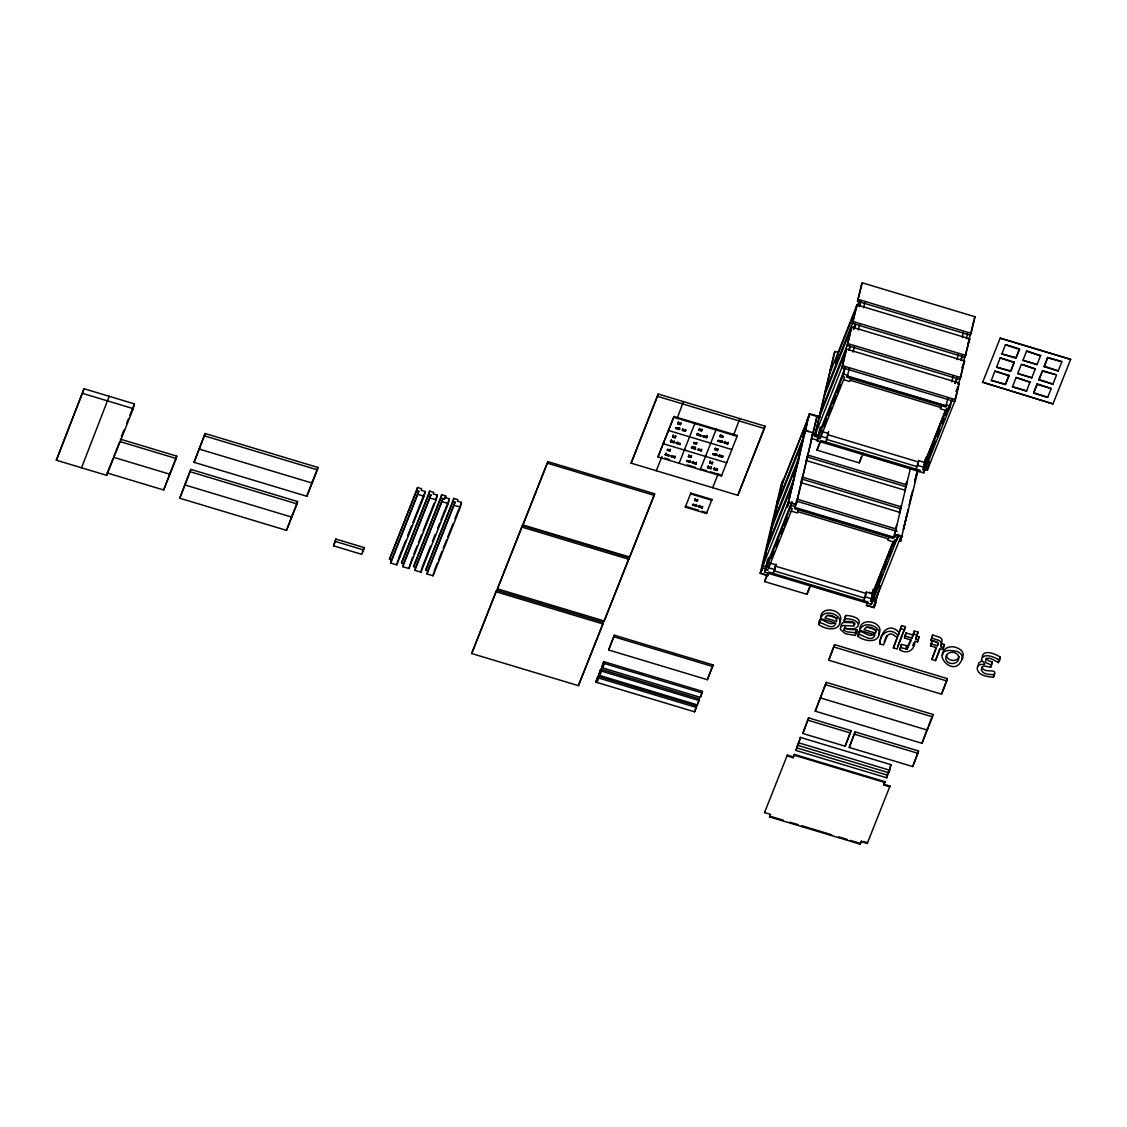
<?xml version="1.0" encoding="UTF-8"?>
<svg xmlns="http://www.w3.org/2000/svg" width="1127" height="1127" viewBox="0 0 1127 1127"><rect width="100%" height="100%" fill="white"/><g stroke="black" fill="none" stroke-linecap="round" stroke-linejoin="round"><path stroke-width="1.5" d="M942.637 655.097C942.228 647.137 952.16 644.926 957.922 648.279A9.157 5.846 13.3 0 1 962.233 651.575L963.36 654.477L962.021 659.267M841.108 626.218L841.221 624.372L843.405 622.329L854.449 622.837L853.702 625.992L842.658 625.499L840.474 627.528L840.362 629.373L845.335 633.712L855.111 635.445C861.817 625.626 848.166 632.599 844.785 626.88L844.038 630.035L846.166 631.712L856.14 632.853M844.038 630.035L844.588 628.317C861.366 632.43 864.071 618.962 844.912 618.667C841.587 624.259 853.435 618.793 854.984 623.992L853.702 625.992M982.152 656.844C983.772 648.743 995.662 654.097 1000.029 656.971C1000.128 668.875 992.295 655.294 986.336 658.858L985.322 661.366L986.181 662.704L991.478 665.184L992.225 662.028L988.604 660.704L986.069 658.21M56.35 460.21L84.06 388.73L134.395 403.889L133.282 408.636L106.699 475.369L56.35 460.21L84.06 388.73M109.22 396.31L81.524 467.79M106.699 475.369L107.445 472.213M107.248 473.002L163.64 489.977L176.742 456.125L120.35 439.15M170.473 471.875L169.909 474.242L113.531 457.266L119.8 441.516L176.178 458.506L176.742 456.125M179.756 498.219L190.857 469.41L297.584 501.543L297.021 503.91L286.497 530.352L179.756 498.219L190.857 469.41M185.589 482.624L185.025 484.99L291.766 517.124L292.316 514.757M194.055 462.324L205.156 433.515L317.927 467.466L317.363 469.832L306.826 496.274L194.055 462.324L205.156 433.515M199.888 446.729L199.324 449.11L312.094 483.06L312.658 480.694M286.497 530.352L297.584 501.543M306.826 496.274L317.927 467.466M333.592 545.848L335.916 539.072L364.106 547.567L363.542 549.934L361.795 554.343L333.592 545.848L335.916 539.072M389.477 559.288L417.553 487.498L421.583 488.709L421.216 490.287L425.245 491.499L424.118 496.246L396.789 564.881L390.745 563.049L391.492 559.894L418.821 491.259L416.807 490.654L389.477 559.288L391.492 559.894M396.789 564.881L397.901 560.133M416.807 490.654L417.553 487.498M401.55 562.922L429.641 491.133L433.67 492.344L433.289 493.922L437.318 495.147L436.205 499.881L408.862 568.515L402.818 566.698L403.565 563.528L430.908 494.908L428.894 494.288L401.55 562.922L403.565 563.528M390.745 563.049L418.821 491.259M408.862 568.515L412.581 557.245M428.894 494.288L429.641 491.133M413.637 566.571L441.728 494.781L445.757 495.993L445.376 497.57L449.405 498.782L448.278 503.515L420.949 572.15L414.905 570.332L415.652 567.177L442.996 498.543L440.981 497.937L413.637 566.571L415.652 567.177M402.818 566.698L430.908 494.908M420.949 572.15L421.695 568.994M440.981 497.937L441.728 494.781M425.724 570.206L453.801 498.416L457.83 499.627L457.463 501.205L461.492 502.417L460.365 507.15L433.036 575.784L426.992 573.967L427.739 570.811L455.069 502.177L453.054 501.571L425.724 570.206L427.739 570.811M414.905 570.332L442.996 498.543M433.036 575.784L433.782 572.629M453.054 501.571L453.801 498.416M426.992 573.967L455.069 502.177M471.692 653.533L496.641 590.252L603.382 622.386L603.001 623.964L578.419 685.667L471.692 653.533L496.641 590.252M497.458 588.843L522.421 525.548L629.148 557.682L628.767 559.26L604.199 620.977L497.458 588.843L522.421 525.548M522.914 524.928L547.877 461.647L654.604 493.781L654.223 495.359L629.655 557.062L522.914 524.928L547.877 461.647M578.419 685.667L603.382 622.386M631.12 463.155L658.267 394.041L764.994 426.175L764.43 428.542L737.847 495.288L631.12 463.155L658.267 394.041M604.199 620.977L629.148 557.682M595.887 682.117L598.014 676.13L696.683 705.84L696.317 707.418L694.556 711.827L595.887 682.117L598.014 676.13M598.648 675.186L600.776 669.199L699.444 698.909L699.078 700.487L697.317 704.896L598.648 675.186L600.776 669.199M601.649 667.635L603.776 661.648L702.459 691.358L702.079 692.936L700.332 697.345L601.649 667.635L603.776 661.648M602.959 667.438L604.734 662.915L603.565 662.563M629.655 557.062L654.604 493.781M608.679 649.997L614.314 635.191L712.997 664.902L712.616 666.48L707.347 679.708L608.679 649.997L614.314 635.191M657.971 456.928L673.96 416.469L737.396 435.557L737.213 436.346L673.777 417.258L657.971 456.928L721.407 476.017L737.396 435.557M663.423 442.911L663.24 443.7L726.676 462.803L726.859 462.014M668.691 429.683L668.508 430.472L731.944 449.574L732.127 448.785M673.777 417.258L673.96 416.469M665.437 455.04L666.001 453.265L665.437 455.04L668.508 455.97L668.903 454.984L665.818 454.054M667.297 450.335L667.494 449.546L670.001 450.307L670.438 449.208L669.818 451.096L667.297 450.335L667.747 449.236L670.255 449.997M670.692 441.812L671.269 440.051L670.692 441.812L673.777 442.742L674.355 440.967L674.171 441.756L671.086 440.84M672.565 437.121L673.199 435.219L672.565 437.121L675.087 437.868L675.707 435.98L675.087 437.868M668.508 455.97L668.705 455.181L665.62 454.251M669.818 451.096L670.001 450.307M675.961 428.584L676.144 427.795L679.229 428.725L679.046 429.514L675.961 428.584L676.355 427.612L679.44 428.542L679.623 427.753L679.046 429.514M677.834 423.893L678.468 422.005L677.834 423.893L680.356 424.654L680.793 423.541L678.271 422.794M673.777 442.742L673.96 441.953L670.889 441.023M683.441 401.621L677.045 418.638M671.706 456.886L671.889 456.097L674.834 456.984L674.65 457.773L671.706 456.886L672.072 455.942L675.031 456.829L675.214 456.041L674.65 457.773M680.356 424.654L680.976 422.752M676.975 443.658L677.158 442.869L680.102 443.756L679.919 444.545L676.975 443.658L677.524 441.925M685.188 431.331L685.751 429.598L685.554 430.387L682.61 429.5L682.793 428.711L682.229 430.444L685.188 431.331L685.371 430.542L682.427 429.655M679.299 462.493L679.116 463.282L695.105 422.836M684.385 450.067L684.568 449.279M688.442 456.703L688.639 455.914L691.147 456.674L690.964 457.463L688.442 456.703L689.076 454.815L688.893 455.604L691.4 456.365M691.837 448.18L692.034 447.391L695.105 448.321L695.5 447.334L692.415 446.405L691.837 448.18L694.922 449.11L695.5 447.334M693.711 443.474L693.894 442.686L696.416 443.446L696.232 444.235L693.711 443.474L694.147 442.376L696.669 443.136L696.852 442.347L696.232 444.235M689.654 462.338L690.231 460.563L689.654 462.338L686.568 461.408L686.963 460.422L690.048 461.352M697.106 434.952L697.289 434.163L700.374 435.092L700.191 435.881L697.106 434.952L697.683 433.191L697.5 433.98L700.585 434.909L700.191 435.881M698.979 430.26L699.163 429.472L701.684 430.232L701.501 431.021L698.979 430.26L699.599 428.373M694.922 449.11L695.105 448.321M692.851 463.253L693.415 461.521L692.851 463.253L695.796 464.141L696.359 462.408L695.796 464.141M698.106 450.025L698.303 449.236L701.248 450.124L701.628 449.18L701.064 450.913L698.106 450.025L698.486 449.081L701.431 449.969M685.343 507.122L690.795 493.105L711.94 499.472L706.488 513.489L685.343 507.122L685.526 506.333L698.543 510.249M703.375 436.811L703.572 436.022L706.516 436.91L706.897 435.952L706.333 437.699L703.375 436.811L703.755 435.867L706.699 436.755M690.795 493.105L690.612 493.894L711.757 500.261L711.94 499.472M701.064 450.913L701.248 450.124M706.333 437.699L706.516 436.91M707.249 435.783L706.883 437.361L696.655 434.275M700.445 468.86L700.261 469.649L716.251 429.19M692.795 505.234L692.978 504.445L696.063 505.375L696.458 504.389L695.88 506.164L692.795 505.234L693.19 504.248L696.275 505.178M695.105 499.43L695.289 498.641L694.852 499.74L697.374 500.501L697.19 501.29L694.669 500.529L695.105 499.43L697.627 500.191M705.53 456.435L705.713 455.646M695.88 506.164L696.063 505.375M707.714 467.775L708.291 466L707.714 467.775L710.799 468.691L711.376 466.93L710.799 468.691M699.064 507.08L699.628 505.347L699.261 506.291L702.206 507.178L702.572 506.234L702.022 507.967L699.064 507.08L699.444 506.136L702.389 507.023L702.022 507.967M709.587 463.07L710.221 461.182L709.587 463.07L712.109 463.831L712.729 461.929L712.546 462.732L710.024 461.971M712.982 454.547L713.18 453.758L716.251 454.688L716.645 453.702L716.068 455.477L712.982 454.547L713.377 453.561L716.462 454.491M715.293 448.743L715.49 447.954L715.039 449.053L717.561 449.814L717.378 450.603L714.856 449.842L715.293 448.743L717.814 449.504M712.109 463.831L712.292 463.042L709.785 462.281M718.251 441.319L718.434 440.53L721.519 441.46L721.914 440.488L721.336 442.249L718.251 441.319L718.646 440.347L721.731 441.277M720.125 436.628L720.745 434.726L720.125 436.628L722.646 437.375L723.083 436.276L720.562 435.515M716.068 455.477L716.251 454.688M713.997 469.621L714.56 467.888L713.997 469.621L716.941 470.508L717.321 469.565L714.363 468.677M721.336 442.249L721.519 441.46M722.646 437.375L722.83 436.586L720.308 435.839M719.251 456.393L719.815 454.66L719.449 455.604L722.393 456.491L722.773 455.547L722.576 456.336L722.21 457.28L719.251 456.393L719.632 455.449L722.576 456.336M706.488 513.489L706.671 512.7L701.797 511.221M716.941 470.508L717.505 468.776M724.52 443.165L725.084 441.432L724.717 442.376L727.662 443.263L728.028 442.319L727.478 444.052L724.52 443.165L724.9 442.221L727.845 443.108L727.478 444.052M722.21 457.28L722.393 456.491M721.407 476.017L721.59 475.228L710.207 471.804M739.819 418.596L733.423 435.614M737.847 495.288L764.994 426.175M694.556 711.827L696.683 705.84M697.317 704.896L697.698 703.318M700.332 697.345L702.459 691.358M707.347 679.708L712.997 664.902M760.162 573.375L781.053 484.962L782.955 480.187L760.894 573.178L767.797 575.672L760.162 573.375L762.641 568.783M760.894 573.178L782.955 480.187M763.345 564.106L768.177 543.665L794.112 478.552M768.952 540.354L778.63 499.458M779.011 497.796L782.547 482.877M898.782 534.226L871.396 604.34L764.669 572.206L767.543 560.049M768.487 557.738L765.67 569.684L767.684 570.29L792.253 508.587L790.238 507.981L791.45 502.853M769.882 562.711L768.684 567.769L774.728 569.6L776.038 564.063M767.797 575.672L768.6 572.248M796.028 504.783L817.075 416.004L796.169 504.417L788.985 502.656L787.224 507.065L807.538 418.483L809.44 413.708L820.09 416.821M787.224 507.065L790.464 493.387M791.267 489.963L794.901 474.566M795.718 471.156L800.564 450.631M801.382 447.208L803.621 435.05L805.523 430.275L813.004 432.951M804.593 433.571L807.341 421.963M786.632 506.896L788.534 502.121L809.44 413.708M796.704 500.627L795.084 507.46L893.767 537.17L896.585 525.21M800.748 483.553L801.663 479.679M806.397 459.647L807.242 456.055M811.229 439.178L812.454 434.036M818.78 437.487L814.553 436.219L834.149 353.329L834.896 351.441L838.263 352.455M834.896 351.441L815.3 434.332L818.329 435.233L844.912 368.487M951.935 399.409L950.329 406.157L923.746 472.903L817.019 440.756L820.287 426.95M835.361 363.148L838.361 352.202L836.586 359.682M820.442 427.992L818.019 438.248L820.033 438.854L844.616 377.136L842.602 376.531L844.616 367.994M821.837 432.951L821.034 436.332L827.077 438.149L828.669 431.402M822.344 430.81L822.161 431.599L828.204 433.416M845.813 351.004L841.883 367.585L954.668 401.536L958.189 386.617M851.026 328.901L847.11 345.482L959.88 379.433L963.81 362.852M856.252 306.798L852.336 323.379L965.106 357.329L969.037 340.748M973.869 320.307L970.333 335.226L857.562 301.275L861.479 284.694L862.24 282.807L975.01 316.757L971.094 333.338L968.389 340.1M814.553 436.219L842.644 365.697L846.56 349.116L959.331 383.067L955.414 399.648L927.324 470.17L923.985 469.17M819.78 414.116L847.87 343.594L851.787 327.013L964.557 360.964L960.641 377.545L957.936 384.321M825.006 392.013L853.097 321.491L857.013 304.91L969.783 338.861L963.81 360.584M857.562 301.275L862.24 282.807M853.773 329.295L854.717 325.309M859.154 306.516L860.366 301.402M817.019 440.756L843.602 374.023L845.194 367.275M849.18 350.398L850.378 345.341M854.379 328.464L855.562 323.407M859.563 306.53L860.746 301.472M849.223 368.487L847.448 376.024L946.116 405.734L947.906 398.183M853.097 352.117L854.407 346.553M858.337 329.915L859.591 324.618M863.578 307.741L864.803 302.585M890.006 786.04L889.823 786.829L883.779 785.012L883.962 784.223L890.006 786.04L867.255 843.503L861.211 841.672L860.211 844.193L769.586 816.92L770.586 814.398L764.543 812.581L764.74 811.792M769.586 816.92L769.769 816.131M794.352 754.414L793.352 756.935L787.308 755.118L787.125 755.907L793.154 757.724L794.352 754.414L884.977 781.701L883.779 785.012M818.751 624.485C819.85 618.314 832.106 633.092 835.854 623.161L820.639 618.582C823.203 609.2 838.474 612.792 840.164 620.907C839.826 632.134 824.851 629.528 818.751 624.485C818.751 612.285 827.979 627.584 834.332 622.625M819.752 621.963L820.498 618.808M820.639 618.582C819.935 603.734 846.645 610.285 839.601 622.513M819.963 622.034L820.71 618.878M793.154 757.724L793.352 756.935M796.042 750.483L798.17 743.228L796.042 750.483L886.667 777.771L888.414 772.094M798.057 745.44L800.353 737.396L890.978 764.684L889.682 770.206L888.668 772.728L798.057 745.44L800.353 737.396M802.818 733.48L808.637 717.885L850.927 730.62L850.378 732.987L845.109 746.215L802.818 733.48L808.637 717.885M815.23 711.165L826.316 682.342L933.057 714.476L932.494 716.842L921.956 743.299L815.23 711.165L826.316 682.342M828.754 660.225L834.572 644.644L947.342 678.595L946.793 680.962L941.524 694.176L828.754 660.225L834.572 644.644M821.062 695.57L820.498 697.937L927.225 730.071L927.789 727.704L921.956 743.299M843.926 621.132L845.659 615.511C850.195 615.37 862.366 617.751 858.577 624.386M844.912 618.667L845.659 615.511M855.111 635.445L856.886 629.697M855.942 632.796L856.689 629.641M865.649 593.873L865.466 594.662L866.466 592.14L872.509 593.957L893.147 542.143M863.846 600.649L866.536 591.816M857.901 636.276C858.999 630.106 871.256 644.883 875.017 634.938L859.802 630.359C862.366 620.991 877.637 624.583 879.328 632.684C878.975 643.926 864.015 641.305 857.901 636.276C857.844 623.752 868.283 640.446 874.439 633.754M858.901 633.754L859.647 630.599M859.126 633.825L859.873 630.669M859.802 630.359C859.084 615.525 885.808 622.076 878.75 634.304M880.046 585.801L874.101 607.678L866.466 605.382L867.424 601.593M871.58 596.155L873.214 589.266M873.383 590.266L871.382 598.691L865.353 596.873M871.396 604.34L872.199 600.959M873.608 596.69L872.397 601.818L870.382 601.212L894.965 539.509L896.979 540.115L898.191 534.987M866.466 605.382L873.664 607.143L875.749 598.296M876.51 596.408L875.721 599.719L872.383 598.719M874.101 607.678L877.848 592.464M900.121 509.404L900.938 505.981M905.784 485.483L906.587 482.074M899.416 513.264L901.135 506.009M904.671 491.062L906.714 482.384M918.251 469.72L900.586 541.199L901.755 536.621L894.711 534.494L910.616 467.423M845.109 746.215L850.927 730.62M849.251 747.469L855.083 731.874L918.519 750.976L917.956 753.343L912.687 766.557L849.251 747.469L855.083 731.874M917.815 463.211L917.998 462.422M916.195 469.212L918.899 460.365M899.994 541.016L901.206 535.888M900.586 541.199L901.389 537.776M903.417 529.225L907.052 513.827M909.08 505.276L911.504 495.021M914.73 481.328L917.167 471.072M903.445 529.436L908.221 509.249M910.25 500.698L912.673 490.428M914.687 481.877L917.519 469.903M879.807 643.813C880.074 632.05 889.499 621.879 898.98 632.529L898.233 635.684C890.724 626.823 880.074 632.332 879.807 643.813L883.498 644.926L887.456 635.389L890.105 633.853L892.415 634.262L897.444 637.643L893.359 647.884L897.064 648.997L905.432 626.725L901.727 625.612L898.98 632.529M923.943 464.704L925.168 459.52M926.14 457.125L923.746 467.254L917.702 465.437M923.746 472.903L924.943 467.832M925.563 466.958L924.76 470.382L922.745 469.776L947.314 408.059L949.328 408.664L950.54 403.551M927.324 470.17L928.507 465.197M929.648 461.647L928.07 468.283L924.732 467.268M951.766 381.814L953.09 376.263M957.02 359.626L958.274 354.329M962.261 337.452L963.486 332.296M955.316 383.363L956.119 379.982M955.921 382.532L957.119 377.475M961.106 360.598L962.303 355.54M966.29 338.663L967.487 333.606M893.359 647.884L897.613 635.952M898.233 635.684L901.727 625.612M918.251 640.009L915.758 639.248L916.505 636.093L918.998 636.854L918.251 640.009L917.491 641.925L914.997 641.178C914.913 650.068 906.925 654.928 899.839 649.701L901.417 644.461L907.869 645.94L910.743 640.164M899.839 649.701L901.417 644.461M900.67 647.631L907.122 649.096L911.292 640.066L904.502 638.009L906.009 632.937L912.814 634.98L914.377 631.035L918.082 632.148L915.758 639.248M904.502 638.009L906.009 632.937M905.784 649.42L906.531 646.264M860.211 844.193L861.394 840.883M907.122 649.096L907.869 645.94M905.263 636.093L912.067 638.136L912.814 634.98M912.067 638.136L914.377 631.035M867.255 843.503L867.438 842.714L862.902 841.348M917.491 641.925L918.998 636.854M886.667 777.771L887.977 772.234M888.668 772.728L889.414 769.572M982.505 382.687L1000.17 338.156L1070.65 359.372L1052.984 403.903L982.617 382.222M1000.17 338.156L1070.65 359.372M991.309 380.405L1005.509 384.18L1009.017 375.376L994.93 371.121L991.309 380.405L1005.397 384.645L1009.017 375.376M943.496 647.602L942.736 649.518L940.228 648.772L935.523 660.591L931.832 659.478L936.537 647.659L930.536 645.856L931.311 643.94L937.425 645.771L937.932 643.785L936.424 641.742L931.099 640.305L931.846 637.149L932.691 635.036L939.594 637.234A6.255 4.001 13.3 0 1 942.073 639.868L941.003 646.856L943.496 647.602L944.243 644.447L941.749 643.7M931.099 640.305L932.691 635.036M994.93 371.121L1008.919 375.826M930.536 645.856L932.057 640.784L938.171 642.615L937.425 645.771M931.311 643.94L932.057 640.784M996.578 367.177L1010.778 370.966L1014.286 362.147L1000.198 357.907L996.578 367.177L1010.665 371.431L1014.286 362.147M1000.198 357.907L1014.187 362.612M1001.833 353.963L1016.047 357.738L1019.555 348.919L1015.934 358.203L1001.833 353.963L1005.453 344.679L1017.991 348.454M1005.453 344.679L1019.442 349.384M931.832 659.478L936.114 647.447M935.523 660.591L939.805 648.56M912.687 766.557L918.519 750.976M942.736 649.518L944.243 644.447M1012.455 386.772L1026.542 391.013L1012.455 386.772L1016.075 377.489L1030.064 382.194L1016.075 377.489M941.524 694.176L947.342 678.595M1017.723 373.544L1031.811 377.784L1017.723 373.544L1021.344 364.275L1035.319 368.98L1022.907 364.739M1022.978 360.33L1037.079 364.57L1022.978 360.33L1026.598 351.046L1040.587 355.752L1026.598 351.046M1033.6 393.14L1037.22 383.856L1051.209 388.561L1047.687 397.38L1033.6 393.14L1037.22 383.856M1038.869 379.912L1042.376 371.093L1056.577 374.882L1052.956 384.152L1038.869 379.912L1042.489 370.642L1055.013 374.403M1044.123 366.684L1047.744 357.414L1044.123 366.684L1058.225 370.938L1061.845 361.654L1049.322 357.879M1047.687 397.38L1033.698 392.675M1052.956 384.152L1038.967 379.447M1058.225 370.938L1044.236 366.233M1061.845 361.654L1047.645 357.879M982.04 666.775C983.012 674.242 997.48 667.522 994.437 674.58C990.055 674.51 983.237 674.932 981.293 669.931L982.645 666.663L984.336 666.043L990.675 667.226L992.225 662.028M1052.984 403.903L984.294 382.729M999.283 660.126C994.916 657.252 983.026 651.913 981.406 659.999C990.577 668.931 978.137 660.154 977.165 668.367C977.898 675.749 987.618 676.778 993.394 677.172L994.141 674.016M998.015 662.648L998.761 659.492M998.254 662.718L1000.029 656.971M810.961 584.786L806.89 594.309L764.599 581.574L766.599 575.827M863.31 453.35L859.239 462.873L816.948 450.138L820.315 441.206M806.89 594.309L810.257 585.378M859.239 462.873L861.253 457.111M121.434 436.445L124.026 429.936M126.618 423.428L128.563 418.54M129.859 415.285L134.395 403.889M107.882 471.438L112.897 458.844M163.64 489.977L176.178 458.506M362.345 551.976L364.106 547.567M398.549 558.499L405.706 540.523M407.664 535.621L411.566 525.816M412.876 522.548L425.245 491.499M413.891 553.977L417.145 545.806M418.441 542.538L421.695 534.367M423.005 531.099L434.064 503.318M435.374 500.05L437.318 495.147M444.447 499.261L445.757 495.993M422.062 567.416L430.528 546.172M432.486 541.27L435.078 534.733M437.685 528.197L439.643 523.294M440.939 520.026L448.757 500.416M434.149 571.051L437.403 562.88M438.713 559.612L441.967 551.441M443.263 548.173L446.517 540.002M447.813 536.734L453.026 523.661M454.984 518.758L458.886 508.953M460.182 505.685L461.492 502.417M656.294 470.734L661.929 456.562M679.919 444.545L680.285 443.601L677.341 442.714M690.964 457.463L691.584 455.576M701.501 431.021L702.121 429.119L701.938 429.908L699.416 429.162M697.19 501.29L697.81 499.402M717.378 450.603L717.998 448.715M712.673 487.709L718.322 473.537M781.899 484.314L809.989 413.792L781.786 484.765M777.137 501.543L779.63 496.937M777.869 501.346L803.917 435.966M830.233 369.91L830.979 368.008M698.275 701.853L699.444 698.909M777.32 504.981L803.255 439.868M829.669 373.544L857.013 304.91M838.446 352.934L859.14 300.979M773.404 521.562L798.691 458.069M772.094 527.084L798.677 460.337M824.443 395.647L851.787 327.013M853.421 329.169L855.365 324.28M766.867 549.187L792.802 484.075M819.216 417.751L846.56 349.116M848.842 349.638L850.138 346.383M788.238 502.276L762.19 567.656L766.43 568.938M765.966 566.684L791.901 501.557M764.669 572.206L791.253 505.459L795.282 506.671L794.591 508.728L893.26 538.424L893.95 536.382L897.98 537.593M771.741 558.175L774.319 551.709M776.249 546.849L778.827 540.368M781.405 533.888L783.35 529.042M784.631 525.802L787.858 517.702M824.091 426.739L827.317 418.638M828.613 415.398L831.839 407.312M833.121 404.072L836.347 395.971M837.643 392.731L840.855 384.645M768.684 573.418L769.192 572.164L867.875 601.86L867.367 603.128M821.048 441.981L821.541 440.713L920.224 470.424L919.717 471.678M773.221 573.375L774.728 569.6M798.804 509.15L797.296 512.926L791.253 511.109M825.57 441.925L827.077 438.149M851.153 377.7L849.645 381.475L843.616 379.658M764.543 812.581L787.308 755.118M974.263 318.645L975.01 316.757M917.505 463.69L918.815 460.704L924.858 462.521L946.145 409.087M960.796 359.668L962.092 356.414M916.674 472.185L917.434 470.297M967.741 344.003L969.783 338.861M894.711 534.494L902.488 536.424M954.921 383.405L956.865 378.517M961.866 367.74L964.557 360.964M893.331 541.354L872.692 593.168L869.678 592.267M925.056 461.732L945.68 409.918M872.707 598.817L882.427 574.39M884.371 569.515L886.963 562.993M889.555 556.484L891.499 551.61M894.105 545.088L896.05 540.213M925.704 465.747L935.424 441.319M937.382 436.445L939.974 429.922M942.566 423.414L944.511 418.54M945.807 415.271L951.639 400.62M955.992 391.463L957.936 386.589M958.584 384.955L959.331 383.067M901.008 536.241L874.975 601.607L871.636 600.606M873.664 607.143L876.003 602.903M884.244 641.756L886.738 635.501M897.81 645.841L905.432 626.725M912.715 645.63L913.927 642.587M917.026 634.783L918.082 632.148M1026.542 391.013L1030.163 381.743M1031.811 377.784L1035.431 368.515M1037.079 364.57L1040.7 355.287M889.795 767.994L890.978 764.684M883.962 784.223L884.977 781.701M941.003 646.856L941.327 643.024A6.255 4.001 13.3 0 0 938.833 640.39L931.944 638.192M928.366 726.239L933.057 714.476M990.675 667.226L991.478 665.184M993.394 677.172L994.437 674.58M816.948 450.138L821.019 440.615M764.599 581.574L767.994 573.643M958.992 656.59C957.232 662.479 947.103 661.225 946.483 655.393M981.617 661.211L978.799 662.915L977.997 666.451M858.323 299.388L971.094 333.338M853.097 321.491L965.867 355.442M1037.108 384.321L1051.209 388.561M847.87 343.594L960.641 377.545M842.644 365.697L955.414 399.648M843.602 374.023L847.631 375.235L846.941 377.277L945.623 406.988L946.314 404.945L950.329 406.157M847.124 376.488L849.814 377.291M852.829 378.207L864.578 381.743M867.945 382.757L894.796 390.844M904.854 393.872L913.25 396.394M916.603 397.408L940.101 404.48M945.807 406.199L941.778 404.987L940.27 408.763L946.314 410.58M850.152 380.222L940.777 407.509M811.285 414.666L819.977 417.286M805.96 430.824L808.777 431.669M812.694 432.853L816.061 433.867M811.947 434.74L816.99 436.262M811.384 438.375L818.117 440.403M870.298 456.111L900.6 465.24M903.967 466.254L909.01 467.775M657.703 396.408L764.43 428.542M807.467 454.956L906.77 484.849M806.721 456.844L906.023 486.737M806.157 460.478L905.474 490.386M678.017 423.104L680.539 423.865M675.51 427.922L679.891 429.232M682.821 430.12L685.737 430.993M717.8 440.643L728.028 443.728M673.002 436.008L675.524 436.769M672.749 436.318L675.27 437.079M802.241 477.059L901.558 506.953M801.494 478.947L900.797 508.84M692.232 447.194L695.317 448.123M670.241 441.136L680.469 444.221M691.386 447.504L695.768 448.828M698.698 449.701L701.614 450.589M712.532 453.871L722.759 456.956M800.945 482.581L900.248 512.489M693.218 462.309L696.176 463.197M708.108 466.789L711.193 467.719M686.766 460.619L689.837 461.535M693.035 462.464L695.979 463.352M707.911 466.987L710.982 467.902M714.18 468.832L717.124 469.72M664.972 454.364L675.2 457.435M687.583 461.168L696.345 463.803M707.263 467.099L711.644 468.409M714.574 469.297L717.49 470.17M664.662 458.097L669.551 459.562M687.442 464.944L695.57 467.395M702.079 469.353L706.953 470.818M797.014 499.162L896.331 529.056M796.268 501.05L897.261 531.451M788.534 502.121L796.169 504.417M805.509 511.165L813.905 513.687M820.625 515.715L847.476 523.801M854.181 525.816L862.578 528.338M865.93 529.352L889.428 536.424L887.921 540.213L893.965 542.031M890.767 536.832L893.457 537.635M797.803 511.658L888.414 538.945M692.344 504.558L702.572 507.643M547.497 463.225L654.223 495.359M769.797 563.035L775.841 564.852M762.951 565.768L767.177 567.05M900.98 628.767L904.685 629.88M913.631 634.191L917.336 635.304M827.345 615.229L837.305 618.23M866.508 627.021L876.468 630.021M82.933 393.478L133.282 408.636M418.075 494.415L424.118 496.246M430.162 498.064L436.205 499.881M442.249 501.698L448.278 503.515M454.322 505.333L460.365 507.15M522.04 527.126L628.767 559.26M204.593 435.881L317.363 469.832M834.022 647.011L946.793 680.962M190.294 471.776L297.021 503.91M825.767 684.709L932.494 716.842M426.471 567.05L429.148 567.853M335.353 541.439L363.542 549.934M496.274 591.83L603.001 623.964M613.947 636.783L712.616 666.48M808.087 720.266L850.378 732.987M854.52 734.24L917.956 753.343M603.41 663.225L702.079 692.936M600.55 670.114L601.733 670.48L599.818 675.538L598.803 674.524M600.395 670.776L699.078 700.487M597.789 677.045L598.972 677.397L597.056 682.469L596.042 681.455M597.634 677.707L696.317 707.418M799.057 742.932L889.682 770.206M797.043 747.962L887.667 775.249M794.169 755.203L884.78 782.49M771.446 816.624L783.195 820.16M789.914 822.189L798.296 824.71M801.663 825.725L831.867 834.825M838.573 836.84L846.969 839.361M850.322 840.376L860.394 843.405M836.614 619.695L836.558 621.386L824.95 617.892C827.246 613.144 835.051 615.427 836.614 619.695M875.778 631.472L875.721 633.177L864.099 629.683C866.395 624.936 874.214 627.218 875.778 631.472M962.613 657.633C954.358 683.723 924.041 643.869 957.175 651.434A9.157 5.846 13.3 0 1 961.486 654.731L962.613 657.633M946.257 656.139L945.736 658.548C946.666 665.606 959.288 665.127 958.781 657.295C958.147 651.491 947.976 650.18 946.257 656.139M775.348 566.12L774.221 570.854L864.846 598.141L865.959 593.394L775.348 566.12M827.697 434.67L826.584 439.403L917.195 466.691L918.322 461.957L827.697 434.67"/></g></svg>
